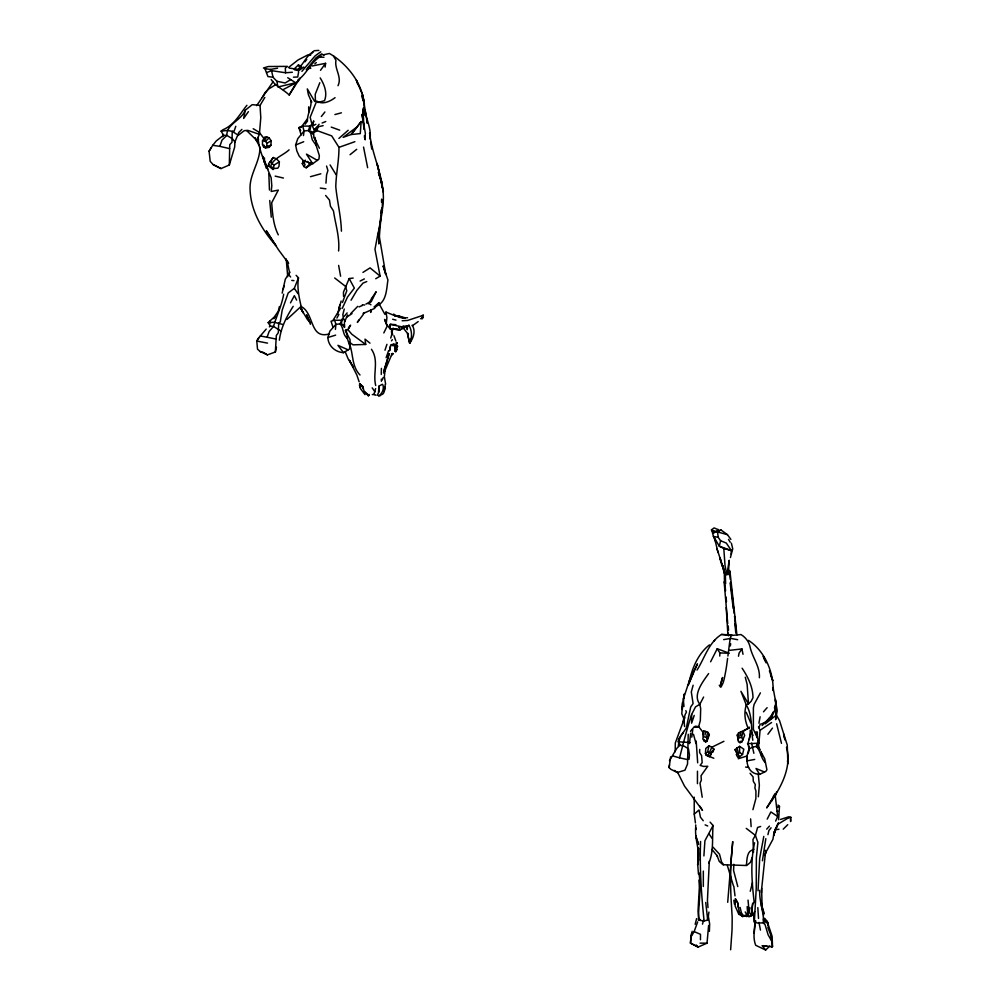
<?xml version="1.0" encoding="UTF-8"?>
<svg xmlns="http://www.w3.org/2000/svg" width="1000" height="1000" viewBox="0 0 1000 1000"><rect width="100%" height="100%" fill="white"/><g stroke="black" fill="none" stroke-linecap="round" stroke-linejoin="round"><path stroke-width="1.5" d="M703.612 697.05L699.825 704.275L695.525 706.875L691.637 714.463L691.625 723.175L694.212 715.45M697.45 783.662L697.463 771.2M703.325 886.488L703.325 871.087M343.663 325.825L342.9 324.5L340.037 323.862L335.875 324.4L329.9 331.112L327.875 337.512C328.212 346.025 335.262 352.125 343.55 352.688L349.55 348.988L350 346.463L347.238 338.3L347.25 334.787L345.225 330.35M773.838 832.212L773.825 835.2L775.562 829.587M777.987 805.075L779.475 806.4L778.612 819.737M700.575 841.475C699.562 867.987 701.363 894.613 704.087 920.9L707.75 920.163L708.925 912.087M700.462 939.775L700.5 934.338L694.15 931.6L690.987 936.812L690.45 943.088L698.088 947.062L707.025 943.188L708.612 925.475M695.738 824.938L695.688 829.75L695.725 827.837C694.488 840.325 701.137 852.25 697.55 864.975M754.225 933.238L754.975 921.162M313.038 134.388L311.637 131.637L308.512 130.512L304.075 131L297.8 138.613L295.587 145.013L296.85 150.95L299.188 156.1L303.775 161.075L312.738 163.775L318.988 159.037L319.325 155.562L316.125 145.375L316.163 141.812L314.05 137.413L319.375 148.25M350 346.463L350.075 339.725L346.938 333.6M675.2 751.762L675.3 742.975L684.762 717.412M363.338 119.562L363.5 107.762L363.025 119.775M385.3 384.45L384.025 391.125M381.275 374.487L381.4 368.363M703.662 730.9L702.862 739.163L705.625 742.013L706.988 741.2L707.625 737.387L709.35 734.513L707.775 732.262L703.662 730.9L702.725 734.675M379.087 229.3L378.762 243.888L381.087 215.575M314.812 129.8L331.7 135.887L338.963 147.35C339.038 160.675 336.062 173.562 335.788 186.762C337.225 201.65 341.025 216.188 341.425 231.188M699.388 886.562L698.05 910.75L698.75 917.45M761.875 753.562L764.712 758.737L766.912 769.725L765.75 771.475L759.625 774.35C746.087 774 744.788 758.413 749.163 749.013L752.65 747.075L756.287 746.475L758.475 740.362L753.375 729.3L753.388 707.925L754.1 704.425L760.4 692.887M301.175 308.288L301.637 308.8C299.462 298.438 296.75 288.562 298.488 277.825L296.112 275.35M759.688 890.312C759.188 901.488 763.838 911.838 763.612 922.8L757.85 923.075L754.35 922.038L756.237 888.413L756.375 857.663L757.887 842.412L755.413 835.4L746.25 828.375M229.325 165L229.75 144.688L231.962 142.262L232.25 131.375L227.475 130.412L221.125 131.137L223.525 135.312L226.812 135.375L232.413 138.775L234.95 141.838L234.675 147.062L229.325 165L221 168.575L213.238 164.638L210.212 161.375L209.088 151.225L211.225 147.587M258.762 337.512L256.788 341.05L257.512 349.175L260.2 351.575L267.425 354.875L275.363 351.987L276.337 335.425L278.325 332.725L278.688 322.962L280.275 322.013L282.188 310.15L288.2 292.962L294.312 288.337L298.488 277.825M719.75 656.075L719.85 652.925L717.225 648.737L710.612 661.787M293.188 306.35C286.388 316.825 280.887 327.912 279.35 340.188M698.088 862.237L698.538 848.088L698.188 858.637M264.325 162.413L264.475 157.963M713.95 749.163L711.263 752.325L710.387 756.175L709.225 756.688L705.413 753.662L705.788 748.438L709 745.763L711.825 747.237L713.95 749.163L712.975 752.038L711.287 752.788M699.712 749.412L699.613 752.475L701.587 755.612L702.188 762.588L700.15 765.4L703.6 766.45L707.763 766.263L701.038 775.688L701.35 780.125L700.013 783.213L702.225 797.212M709.375 931.363L709.65 923.938L708.05 914.675L707.638 917.537M733.825 864.3L733.587 870.487L737.775 886.562M381.188 209.737L381 214.3C389.538 185.65 372.55 160.55 369.625 132.863L370.087 139.062C371.463 128.725 366.325 119.3 364.588 109.362M381.5 202.138L381.637 199.088M382.137 186.925L382.262 183.875L378.3 172.375M740.612 735.75L740.763 731.925L749.488 727.95L747.862 727.5C744.75 720.487 743.938 712.312 746.275 704.95L740.925 691.3L748.475 703.913L746.275 704.95C752.613 715.125 750.975 728.7 752.825 740.275M747.125 760.55L747.312 756.062M703.863 741.075L703.925 739.45M763.337 918.95L763.612 922.8M263.775 145.025L265.55 147.925L266.762 146.425L266.9 143.338L265.5 141.35L262.525 140.738L262.475 144.775L263.725 147.15L265.55 147.925L269.188 147.35L270.925 145.2L271.137 140.75L269.125 137.9L266.725 136.9L264.837 137.012L262.525 140.738M688.225 734.275L687.537 764.013L684.975 770.188L677.362 772.487L670.925 769.35L669.1 767.562L670.662 756.775M761.475 892.75L761.7 888.375M407.5 325.688L407.275 329.688L406.725 326.7M709.312 861.15L707.438 900.45L708 907.588M757.138 736.475L757.4 731.925M751.838 912.825L752.712 903.275L750.913 916.012L749.1 916.775L747.837 916.2L745.188 911.963M705.413 753.662L707.638 751.825L709 745.763M728.35 574.625L729.225 560.262L726.825 575L725 565.262L723.8 548.45L719.3 546.2L715.2 539.175M758.487 726.85L760.075 730.275L758.438 748.012M758.025 890.775L759.688 858.413L763.787 836.4M678.425 746.15L678.737 741.525L680.913 735.763L683.2 732.837M703.9 855.938L704.912 840.775L713.075 825.512L710.088 822.138M780.475 819.463L788.925 816.737L790.913 817.387L790.625 821.538L790.487 819.237M325.975 183.162L326.562 174.913L327.912 170.538L326.562 166.062M361.138 121.538L360.288 133.6L351.163 134.5L343.137 137.35L357.362 126.688L361.138 121.538L351.163 134.5L357.362 126.688M731.137 554.15L731.388 550.612L726.325 543.1L720.6 540.725L718.175 537.312L717.6 531.962L711.3 529.938L714.15 527.9L718.363 529.775M765.138 855.562L761.625 889.137L762.087 905.9M705.738 740.425L705.625 742.013L704.837 740.525M775.962 714.737L775.612 719.675L777.237 710.662L773.062 687.55L773.1 690.5M707.463 739.05L706.375 737.487L707.775 732.262M273.363 157.513L268.725 163.463L268.35 165.7L273.025 169.5L274.075 165.062L279.375 161.788L276.4 158.875L273.363 157.513L271.675 159.475L271.312 161.625M279.375 161.788L279.012 166.213L277.838 168.175L274.05 168.525L273.025 169.5M727.7 902.312L732.688 841.7M689.475 743.612L690.662 733.213M758.337 796.775L759.362 785.15L758.25 773.962M706.988 741.2L709.35 734.513M708.9 863.088C713.925 850.688 711.988 838.337 713.075 825.512M730.638 949.762L731.975 930.925A24.588 2.425 -89 0 0 732.087 927.237L732.175 919.038A12.412 1.225 -89 0 0 732.138 916.663L731.15 900.2A53.125 5.125 -89.2 0 1 730.738 889.85L730.713 888.9A76.625 7.312 -89.3 0 1 730.65 885.913L730.8 863.238L732.75 841.737M370.925 309.738L370.675 312.438L371.275 309.7M689.038 759.325L689.463 754.875L688.462 748.775L683.375 745.725L678.538 745.15M740.763 731.925L738.65 732.812L737.275 735.013L738.45 741.8L740.062 742.675L740.2 741.188M395.887 324.7L390.337 324.325L389.35 327.987L386.238 323.75L386.912 317.675L385.988 312.087L395.35 315.9M396.825 349.862L396.912 349.1L396.075 350.825L396.3 349.312M691.65 932.962L690.45 943.088L698.088 947.062L696.25 945.013M762.438 860.763L765.825 838.662M381.45 212.562L382 208.025L381.587 211.05M757.85 741.625L757.412 745.188L756.287 746.475C760.888 751.012 760.763 758.162 765.387 762.738M325.125 67.112L325.6 63.325L311.95 66.013M727.913 656.025L729.55 643.175A83.5 8.3 -89.7 0 1 729.987 640.238L730.525 637.375A20.612 2.087 -89.9 0 1 731.1 635.862M691.787 737.163L692.938 728.112M698.538 859.325L697.775 865.225L698.462 874.112M727.613 658.388L726.538 666.188A110.812 12 89.9 0 1 725.75 671.062L724.862 675.713A127.875 13.938 89.8 0 1 724.025 679.6L723.8 680.462A74.612 8.025 90 0 1 722.95 683.225L721.125 686.9A41.013 4.412 -89.9 0 1 720.475 687.087L719.262 685.225M380.975 215.588L379.15 229.188L382.388 210.6L382.337 200.212M305.175 124.213L307.375 121.163C307.325 114.162 311.3 108.05 311.112 101.125L311.7 102.325L308.4 94.75L307.288 88.888L314.725 101.487M408.963 325.35L400.025 329.925L389.738 328.612L390.337 324.325L401.475 326.775L407.3 325.75M363.45 388.55L362.713 386.425L359.637 383.725L360.525 388.738L365.012 394.625M754.6 842.775C750.175 862.4 751.925 882.45 754.163 902.212M669.1 767.562L669.5 764.788M308.663 106.838L308.75 112M741.05 914.362L741.587 915.65L738.763 914.212L739.2 911.425M749.287 739.538L750.113 734.287M750.062 907.837L747.837 916.2L747.175 906.65L749.225 912.975L748.025 900.125M730.312 645.962L730.688 643.7M774.15 832.075L772.925 839.3L766.612 851M335.062 97.662C330.125 101.475 322.562 105.025 316.663 101.1L310.163 117.263L312.05 124.612L310.825 125.425L310.15 129.4L308.512 130.512L310.7 133.188L312.288 139.8L316.125 145.375M705 735.1L705.65 731.3M298.65 71.875L297.712 77.013L293.438 77.188M774.6 710.913L775.9 703.787L775.45 699.513L776.062 715.35L765.188 723.863L774.6 710.913L770.525 719.325L772.975 712.262M375.8 395.238L373.95 394.338L375.613 388.587M738.487 656.237L739.075 653.088L741.912 648.938L729.575 650.35M758.913 723.188L760.113 716.787M279.413 306.537L278.275 311.262L274.363 316.9L268.188 322.612L270.35 326.1L273.512 326.413L280.812 330.962M344.25 309.012L342.85 314.625L343.35 318.225L342.225 319.175L341.55 322.725L340.037 323.862C343.913 327.962 342.4 334.6 347.238 338.3M378.188 232.438L374.963 249.288L380.112 276.112L375.725 278.75M264.825 97.413L260.05 105.425L252.213 104.663L245.225 110.288L243.663 118.438L248.4 111.65M683.4 698.838L689.912 679.013L697.45 663.85L688.25 685.15M390.65 345.325L389.55 350.875L390.525 346.025M282.162 293.15L285.312 279.212L289.875 272.162M337.525 314.1L341.138 301.075M749.338 727.138L742.987 731.6L741.637 737.237L742.812 739.9L741.938 741.8L740.062 742.675M313.125 123.725L313.7 120.875L312.663 124.75M736.45 754.7L736.838 752.837L735.025 749.587L739.6 746.363L743.812 749.188L742.55 754.425L739.038 757.312L737.513 756.737L736.45 754.7L739.625 752.475L739.6 746.363M385.25 368.85L384.35 376.65L385.637 384.2M755.738 920.9C754.438 928.825 752.638 937.562 755.7 945.288L765.65 950L769.675 946.2M391.575 329.1L397.088 329.038M687.763 759.625L679.55 757.837C683.363 743.1 686.925 729.062 691.637 714.463M690.987 936.812L692.175 931.287M775.113 829.287L773.825 835.2L775.125 829.45M335.425 329.387L335.875 324.4L334.65 320.25L331.037 321.25L333 327.262M385.225 368.862L384.637 371.438L391.037 356.2M275.363 351.987L276.462 347.212M750.25 891.263L752.513 882.588M338.013 85.725C342.262 76.963 334.275 69.088 335.95 60.287L333.438 55.912L329.438 53.475L323.525 54.775M720.6 540.725L719.3 546.2L731.388 550.612L723.8 548.45M767.925 834.688L768.925 830.512L771.087 827.812M695.163 924.312L696.612 918.625M730.425 557.55L732.738 548.825L731.375 543.15M752.925 809.675L755.875 798.587L755.925 790.95L754.912 788.05L755.3 784.538L753.312 781.35L753.075 776.888L750.075 773.312M283.15 289.438L284.062 286.012M702.487 924.15L703.55 920.188M384.4 389.012C386.138 382.75 384.725 392.925 382.8 394.05L381.175 394.963M693.138 685.225L691.3 691.988L693.1 703.538L690.7 706.988L686.263 728.125L678.637 738.875L678.988 740.738M756.663 736.9L757.4 734.175M283.675 294.212C281.712 305.65 276.663 315.675 273.512 326.413L269.137 331.475L267.075 337.25L260.3 335.975L256.788 341.05L267.538 343.125M737.675 739.613L739.112 736.375L738.65 732.812M390.725 338.1L391.812 334.312L391.438 330.838M308.512 130.512L309.825 126.075L310.825 125.425M776.575 791.838L775.3 796.188L777.675 816.475L775.638 821.112M303.475 135.562L304.075 131L302.675 126.112L298.913 127.587L301.163 134.913M342.475 302.438L346.775 290.837L345.6 286.45L334.688 277.975M317.875 127.575L316.762 131.088L314.025 132.25M748.088 753.637L749.262 749.987L749.1 746.075M395.725 351.825L396.912 349.1M384.975 350.213L386.938 344.35M697.663 921.875L694.15 931.6M775.662 828.8L778.325 823.15L773.587 834.925M407.55 333.888L409.663 343.2L411.1 338.975M383.537 373.025L389.2 353.6L383.725 371.062M382.312 379.95L383.162 377.475M421.912 315.65L423.375 315.262L422.163 318.837L422.938 317.475L421.75 317.962M235.787 126.275L234.125 131.125L232.25 131.375L236.75 134.275M403.175 327.925L407.362 333.175L409.663 343.2C412.438 337.55 412.013 330.538 408.913 325.15M741.938 741.8L744.675 735.438L742.987 731.6M774.438 708.025L775.9 703.787L776.062 715.35M684.488 718.55L683.213 722.225L683.688 718.188L681.787 713.863L682.588 702.438L682.225 709.5L684.35 693.962L683.288 699.625L683.988 706.438M209.088 151.225L212.725 145.312L219.838 146.35L222.013 140.125L226.812 135.375C226.688 123.713 241.4 120.475 245.225 110.288M758.888 727.775L760.212 724.025M386.138 357.65L388.638 350.55M372.788 297.413L368.15 303.738L371.362 301.375L376.138 291.737L371.337 298.938M340.037 323.862L342.225 319.175M738.462 907.887L737.8 903.062L735.425 898.838L735.113 905.962L738.763 914.212M368.738 395.4C359.4 386.225 369.038 398.237 369.1 394.45M669.463 760.688L676.862 748.288L680.075 744.987L678.275 741.775L678.637 738.875M752.288 857.362L750.362 862.425L746.7 865.525L722.887 864.7L719.262 861.388L716.963 855.387L717.5 856.225L711.938 849.412M338.725 308.2L340.062 304.725M368.363 396.138L368.7 395.25M688.812 683.763L693.213 672.663L689.388 681.062C692.325 667.613 698.388 653.475 709.438 644.9M311.3 164.363L306.163 167.787L303.962 166.575L302.288 163.588L303.163 161.412L305.475 160.212M773.838 795.537L771.488 801.05L774.987 794.275M344.363 322.362L347.587 314.925M697.038 670.075C704.65 658.1 708.787 642.237 721.538 634.45L731.975 634.963M383.812 332.95L387.262 325.913L384.6 319.4L386.238 323.75M750.913 916.012L753.225 914.788L754.663 911.55M278.288 234.85C273.175 224.638 272.562 213.688 271.688 202.787L278.312 190.125L271.188 191.475L271.812 185.863L271.137 177.738C266.038 164.95 259.025 151.725 257.975 137.487L259.387 134.325L260.788 117.725L260.05 105.425M353.188 278.062L349.175 278.562L343.462 292.125L343.537 296.388M774.75 830.75L778.325 823.15M286.9 319.5L301.05 306.45C314.688 313.3 309.288 339.613 329.4 333.913M699.35 918.388L698.487 920.175L704.087 920.9M234.7 142.475L238.775 132.5L241.912 129.4M385.988 312.087L384.9 314.3L378.85 303.4M391.337 355.6L392.388 353.488M256.65 105.638L273.275 81.487M767.212 819.112L770.875 811.938L777.675 816.475M311.062 162.438L306.163 167.787M351.037 300.225L356.95 290.275L363.038 283.075L366.763 281.562M319.812 82.737L315.225 94.262L315.425 101.325M336.925 318.038L338.875 314.425M290.487 302.85L294.363 295.688L296.613 300.087M749.963 915.875L752.1 911.938L753.225 914.788M342.25 308.363L347.537 296.975L354.35 288.113L349.175 278.562M396.175 348.8L397.587 346.238L396.362 344.45L395.112 345.75L394.787 351.35L396.138 351.463M409.663 343.2C413.425 338.15 415.95 330.95 412.188 325.188M772.113 798.95L766.663 807.925C778.938 790.775 792.537 769.262 786.488 747.25M773.525 796.413L774.95 793.863M262.312 97.487L264.95 92.775L268.888 88.863L275.788 84.625M395.688 345.012L397.113 343.075L396.3 342.425L396.613 343.438M271.175 79.513C275.763 86.475 283.35 89.4 289.188 94.963L294.975 85.062M296.425 82.587L300.163 78.1L298.025 81.675M303.962 166.575L305.1 164.65L303.163 161.412M345.875 331.337L346.788 329.837L348.263 330.062L351.8 334.212L365.7 344.462L353.013 344.837L349.712 342.425M348.625 328.387L350.575 325.163L348.1 329.237M765.15 854.025L766.137 851.775L764.925 855.512M340.675 308.15L333 320.3M289.188 94.963L297.275 82.362L277.962 87L276.863 81.263L273.025 77.213L271.537 70.638L270.188 69.475L264.862 68.537L267.925 76.562L273.025 77.213M264.825 139.812L266.725 136.9M401.15 329.312L403.275 326.138M320.5 70.3L325.6 63.325M392.675 334.775L391.7 330.213L393.15 328.113M222.587 136.662L223.525 135.312L222.938 134.338M273.95 318.725L275.6 316.413M299.05 68.537L307.738 56.388L312.887 52.337M305 61.825L306.712 59.462M391.887 354.975L393.375 353.7M299.8 68.963L301.562 66.562M690.462 731.375L692.087 729.163M302.05 126.05L307.137 119.162L307.375 121.163M767.9 734.25L772.463 728.1M359.175 319.913L357.325 322.388L363.425 314.288M391.475 340.85L392.337 339.7M714.125 641.025L714.8 640.15M357.738 306.35L350.913 313.4M260.3 335.975L266.212 329.087M321.325 116.512L324.9 111.988M708.612 673.587C702.975 681.55 692.325 694.85 699.825 704.275L700.688 708.575L700.337 720.45L698.7 726.65L693.7 727.425M212.725 145.312L216.25 140.938L223.525 135.312M344.188 316.4L347.125 312.9M306.2 69.688L316.075 57.713L321.725 53.863L323.888 55.412M268.35 165.7L269.262 164.625M348.413 327.938L350.037 326.037M246.912 105.3C239.537 114.362 234.513 124.913 223.038 129.7L221.125 131.137M763.487 711.812L767.125 707.675M397.113 343.075L395.3 345.138L392.562 345.462L394.288 344L391.025 344.75M319.1 124.25L313.575 131.562L313.825 136.463M766.688 829.163L769.45 826.1M762.113 725.512L769.538 717.85M269.125 137.9L265.5 141.35M783.225 829.15L787.738 824.7M237.812 135.65L244.237 130.688L247.838 130.375L259.387 134.325M288.45 67.537L298.062 59.95L307.887 54.9L310.688 55.113M294.012 69.112L298.25 65.088L301.05 65.8M301.9 71.35L315.1 55.9L320.763 51.812M338.913 138.425L348.188 130.275M695.438 822.913L694.25 814.163L699.013 809.975L700.45 817.237L703.25 820.738M302.288 163.588L303.55 162.5L302.787 160.55M314.163 129.675L317.438 126.95L323.137 125.65M303.762 67.062L298.637 70.725L294.625 69.837M314.85 63.762L316.325 62.575M350.05 154.688L356.7 149.325M752.763 903.637L754.762 902.025M308.988 54.925L314.3 50.712L318.85 50.412M378.675 395.95C382.075 393.812 384.038 389.363 383.113 385.425L382.388 384.288L379.087 386.025L379.062 391.75L377.238 395.163L380.087 395.875M269.35 326.863L270.35 326.1L269.762 325.05M266.9 143.338L271.137 140.75M412.325 325.8L418.188 321.587M263.725 147.15L264.713 146.463M289.088 149.85C283.2 155.387 273.275 158.112 270.575 166.45L273.825 168.137M297.875 80.113C307.15 73.688 311.05 61.25 321.45 55.975M771.413 947.387L772.5 946.625L772.138 936.338L767.163 921.462L764.575 919.1L764.188 920.075L766.312 922.925M771.587 722.513L760.075 730.275M266.762 146.425L270.925 145.2M346.575 317.262L352.013 313.6M739.938 912.463L742.65 916.525L745.812 915.487L742.65 916.525L739.275 912.337L737.575 902.7L735.425 898.838M364.588 312.562L363.113 313.512L374.438 308.5L379.113 302.575L374.038 307.013M374.487 394.513L372.3 394.575M362.962 272.4L370.05 267.887L380.112 276.112M371.362 301.375L365.9 304.062M283.1 89.65L295.837 82.863L290.712 79.6L285.138 82.987L276.863 81.263M375.562 306.425C386.75 302.587 386.4 289.575 387.925 279.962L383.113 265.9L385.788 274.525L378.425 231.213M392.95 353.512L391.413 353.925M778.612 823.812L787.337 818.512L790.913 817.387M713.7 533.2L711.65 529.788L712.6 533.062L721.137 530.062L727.45 534.675L730.888 539.388M360.112 281.062L364.375 278.913M315.837 124.312L312.312 126.037L313.888 129.188M723.938 741.287L711.825 747.237L708.15 755.462L710.387 756.175M397.587 346.238L396.463 346.788L396.987 347.15M761.425 724L765.438 722.163M391.7 330.213L394.675 328.913M359.062 306.887L362.413 305.462M738.625 738.088L741.637 737.237M753.913 849.362L751.538 850.35C746.112 852.4 747.013 863.775 746.325 864.875M322.113 123.025L325.763 121.525M295.587 145.013L303.7 141.725M266.737 72.525L271.537 70.638L285.562 72.775L292.387 72.25M737.513 756.737L739.2 756.1L737.625 753.425L738.037 751.525L736.7 747.738M777.412 807.175L779.475 806.4M700.337 919.488L698.487 920.175C698.288 904.425 701.787 888.475 698.775 872.562M338.963 147.35L354.875 141.7M391.675 328.663L390.737 329L396.688 329.175M760.65 826.475L757.6 827.438L755.413 835.4L752.975 839.475L753.525 852.387M738.213 758.75L746.888 756.038M327.875 337.512L335.625 335.138M423.375 315.262L407.587 320.438L402.15 320.775M310.475 176.675L320.85 173.8M334.913 114.562L341.413 112.825M777.175 811.275L777.938 811.087M716.7 531.025L721.137 530.062M746.862 760.888L754.712 759.425M420.575 318.688L421.85 318.475M270.188 69.475L277.587 68.213M723.65 639.612L730.825 638.413L737.663 639.712M757.8 743.288L747.487 743.637M301.125 127.312L298.913 127.587L300.688 130.662M307.975 68.562L310.837 68.275L308.038 67.562M774.975 829.675L778.975 829.275M318 102.513L324.513 100.675C327.65 92.9 324.35 84.637 320.2 77.925M406.4 317.8L407.525 317.712M268.188 322.612L274.237 322.225L282.625 324.412M395.012 316.212L398.575 316.087L402.663 317.775M742.138 915.562L745.812 915.487M302.675 126.112L309.825 126.075M334.65 320.25L341.362 320.225M700.025 943.138L707.025 943.188M690.125 742.537L678.275 741.775M319.75 57.125L323.975 57.275M719.85 652.925L729.287 653.238L717.225 648.737M298.625 69.338L289.425 68.138M765.65 950L762.312 945.825L766.725 946.05M723.65 864.75L721.562 861.95L719.538 854.25L713.037 847.175M762.312 945.825L772.5 946.625L770.612 934.55L767.862 927.575M745.6 767.087L748.65 767.35M405.262 318.35L398.8 317.238L393.587 314.1M721.538 634.45L731.375 635.475L741.012 634.562C745.888 637.487 749.412 642.45 750.337 648.088C752.862 658.188 760.113 666.825 759.388 677.75M756.287 746.475L758.4 746.712L760.375 750.125M392.562 345.462L395.112 345.75L395.588 349.35M291.762 280.387L293.95 280.65M389.738 328.612L400.025 329.925L398.738 327.225L399.825 327.675M695.525 726.213L698.7 726.65L702.975 732.2M320.312 188.062L325.913 188.837M362.375 304.725L364.675 305.038M694.3 726.55L697.887 727.062M712.6 533.062L713.425 536.438L718.175 537.312M717.6 531.962L727.45 534.675M267.075 337.25L276.238 339.087M703.525 736.538L706.375 737.487M219.838 146.35L229.638 148.625M275.175 176.125L283.425 178.038M260.2 351.575L262.238 352.062M392.638 319.237L396 320.125M672.75 755.938L679.55 757.837M398.837 315.988L405.05 317.787M213.238 164.638L221 168.575M265.9 68.875L263.463 68L268.288 66.525L287.375 66.375L285.325 68.1L285.562 72.775M331.225 127.088L339.7 130.162M705.738 755.188L713.838 758.238M763.838 771.737L756 768.487L759.625 774.35M266.562 146.237L269.188 147.35M705.125 824.875L707.688 825.987M348.113 349.85L337.95 345.312L343.55 352.688M269.9 162.1L274.075 165.062M748.538 640.387C764.438 650.85 773.288 671.062 773.15 689.9M359.637 383.725L362.713 386.425M707.638 751.825L711.075 754.188M317.538 160.475L306.462 154.125L312.738 163.775M253.212 128.725L259.163 132.25L264.4 139.05M739.625 752.475L742.55 754.425M263.263 352.3L267.425 354.875M287.712 77.737L290.712 79.6M246.713 130.638L258.4 142.037L256.938 139.887M368.537 303.163L370.95 304.8M674.312 770.4L677.362 772.487M379.087 386.025L378.488 392.062M369.963 343.15L365.025 339.15L365.7 344.462M307.312 161.425L309.637 163.538M333.438 55.912C352.638 69.15 367.325 91.312 363.725 115.562L363.525 111.213M763.225 922.862L765.062 924.6L768.062 934.675L771.188 940.212M310.688 322.812L307.6 319.812L301.125 308.913L303.2 312.762M290.625 276.988L289.15 275.238L289.438 271.975L286.938 260.425L288.612 263.45L278.562 249.9L266.363 230.863L275.912 245.613C261.637 229.488 250.25 210.012 250.025 187.9C249.95 173.425 260.475 161.112 259.862 146.9M325.65 195.475L329.45 200.037L330.438 206.213L333.462 210.888C335.363 223.962 339.862 237.175 338.6 250.975M330.062 164.925L336.1 174.713M764.55 918.263L767.638 922.4L767.837 925.962M372.188 387.85L375.012 391.863M359.988 374.988C351.575 366.388 353.462 354.1 349.438 343.75M294.312 288.337L298.038 293.775M709.075 834.013L711.938 838.213M679.212 743.675L680.075 744.987M699.812 806.137L702.5 810.387L684.488 786.062L677.312 771.712M298.25 65.088L300.175 68.25M743.413 916.025L741.375 912.675L740.1 907.45M757.725 740.662L759.163 743.062M728.512 539.375L730.212 542.238M742.1 668.2C748 677.038 752.85 686.85 752.987 697.7L751.175 701.287L748.475 703.913L747.138 684.388L745.275 677.212M775.875 714.225L779.575 720.688L787.275 745.138L787.887 763.812L787.463 760.837M255.175 137.675L256.35 139.787M300.887 308.575L303.137 312.688M255.775 139.425L259.212 145.75M753.075 735.462L750.212 730.1L750.175 735.4L747.9 743.662L749.163 749.013M767.163 921.462L767.638 922.4M735.025 749.587L736.55 752.513M311.637 131.637L312.512 133.375M746.213 712.288L750.675 722.738M342.9 324.5L344.25 327.362M309.375 321.125L306.575 314.862L310.45 324.275M343.338 318.062L344.925 321.688M713.425 536.438L715.638 541.538M766.075 662.837L763.238 656.275L764.938 660.588M364.738 392.388L362.125 386.125M685.825 710.625L686.45 712.062C683.587 716.312 683.988 721.663 684.575 726.513M345.213 351.8L348.075 358.713L353.263 367.038L349.487 360.35L356.887 375.125L359.15 381.825M267.938 169.112L262.65 156.188L266.288 168.25M758.4 746.712L758.812 747.725M770.6 674.975L772.862 680.738L769.4 670.812M716.862 548.312L725.362 574.612L725.612 583.862M359.375 385.087L360.438 387.987M719.762 558L722.075 565.887M761.263 904.9L764.312 913.337M697.1 840.238L698.587 844.362L695.75 835.713L696.612 838.863M269.825 320.637L270.65 322.938M393.975 335.737L395.838 340.988M737.275 735.013L738.388 738.162M378.738 173.75L382.262 183.875L382.275 186.85M371.463 349.263C379.212 360.712 372.663 373.413 375.7 385.513M727.375 865.537L733.388 885.713M357.825 84.537L356.413 80.312L362.8 95.275L364.425 104.275L361.6 95.812M725.362 574.612L721.9 563.888L724.338 573.375L724.488 583.088M718.012 552.525L714.2 536.625M757.613 737.175L755.987 731.825L756.112 734.4M720.2 558.212L721.475 562.475M693.5 734.287L696 743.6M718.112 529.438L718.737 531.7M707.425 918.962L707.75 920.163L705.725 902.438M761.525 906.325L763.787 914.8M751.612 743.138L753.863 753.3M761.375 902.775L763.2 911.8M776.625 723.8L781.488 743.35M758.988 922.425L760.45 930.088M364.613 137.037L365.25 139.713L364.375 135.775M784.912 739.9L783.65 734.013L784.075 736.988M257.975 137.487L258.512 139.963M741.912 648.938L743.025 654.3M363.55 147.088L367.638 167.712M346.025 329.538L347.038 334.688M315.05 137.438L316.038 142.537M338.638 265.425L340.6 276.212M370.575 141.95L371.775 149.162M365.5 112.163L362.8 95.275L363 99.625M733.838 900.238L734.475 904.287M723.2 566L724.338 573.375M733.838 886.3L735 895.875M364.55 137L364.888 139.462L365.337 133.262L362.025 114.375L364.15 129.338L362.75 109.513L363.075 119.663M730.525 582.238L733.3 604.763M730.163 583.1L733.25 608.638M365.725 112.212L367.175 123.162L366.712 119.663M736.925 634.913L730.025 571.912M378.425 233.562L379.25 240.975L379.212 229.3M753.438 913.838L754.35 922.038M736.075 630.212L734.538 616.15M733.475 606.3L734.237 613.337M734.825 623.612L735.85 633.25M697.675 762.825L696.188 741.025M269.738 200.512L271.275 217.125M725.05 585.125L725.562 590.913M269.462 190.037L268.837 173.787M761.3 751.625L761.675 756.112M726.075 597.062L726.475 601.675M724.125 581.85L727.725 623.587M408.05 333.363L408.237 335.562M286.225 258.888L287.712 276.65M698.9 880.1L699.338 886.112M726.225 607.525L727.9 634.862M757.812 907.6L758.525 918.438M750.612 818.913L751.125 826.612M728.25 625.962L728.5 630.175M344.438 323.575L344.65 327.238M729.737 570.462L730.238 579.312M765.475 850.325L765.6 852.738M728.263 633.2L728.363 635.837M381.337 379.087L381.388 381.275M694.2 797.15L694.25 814.163M746.737 916.663A18.35 1.638 -89.2 0 1 746.612 915.462M721.513 681.05L720.588 684.975L722.575 677.5L721.513 681.05M378.312 168.188L377.038 163.375L383.387 192.062L378.312 168.188"/></g></svg>
